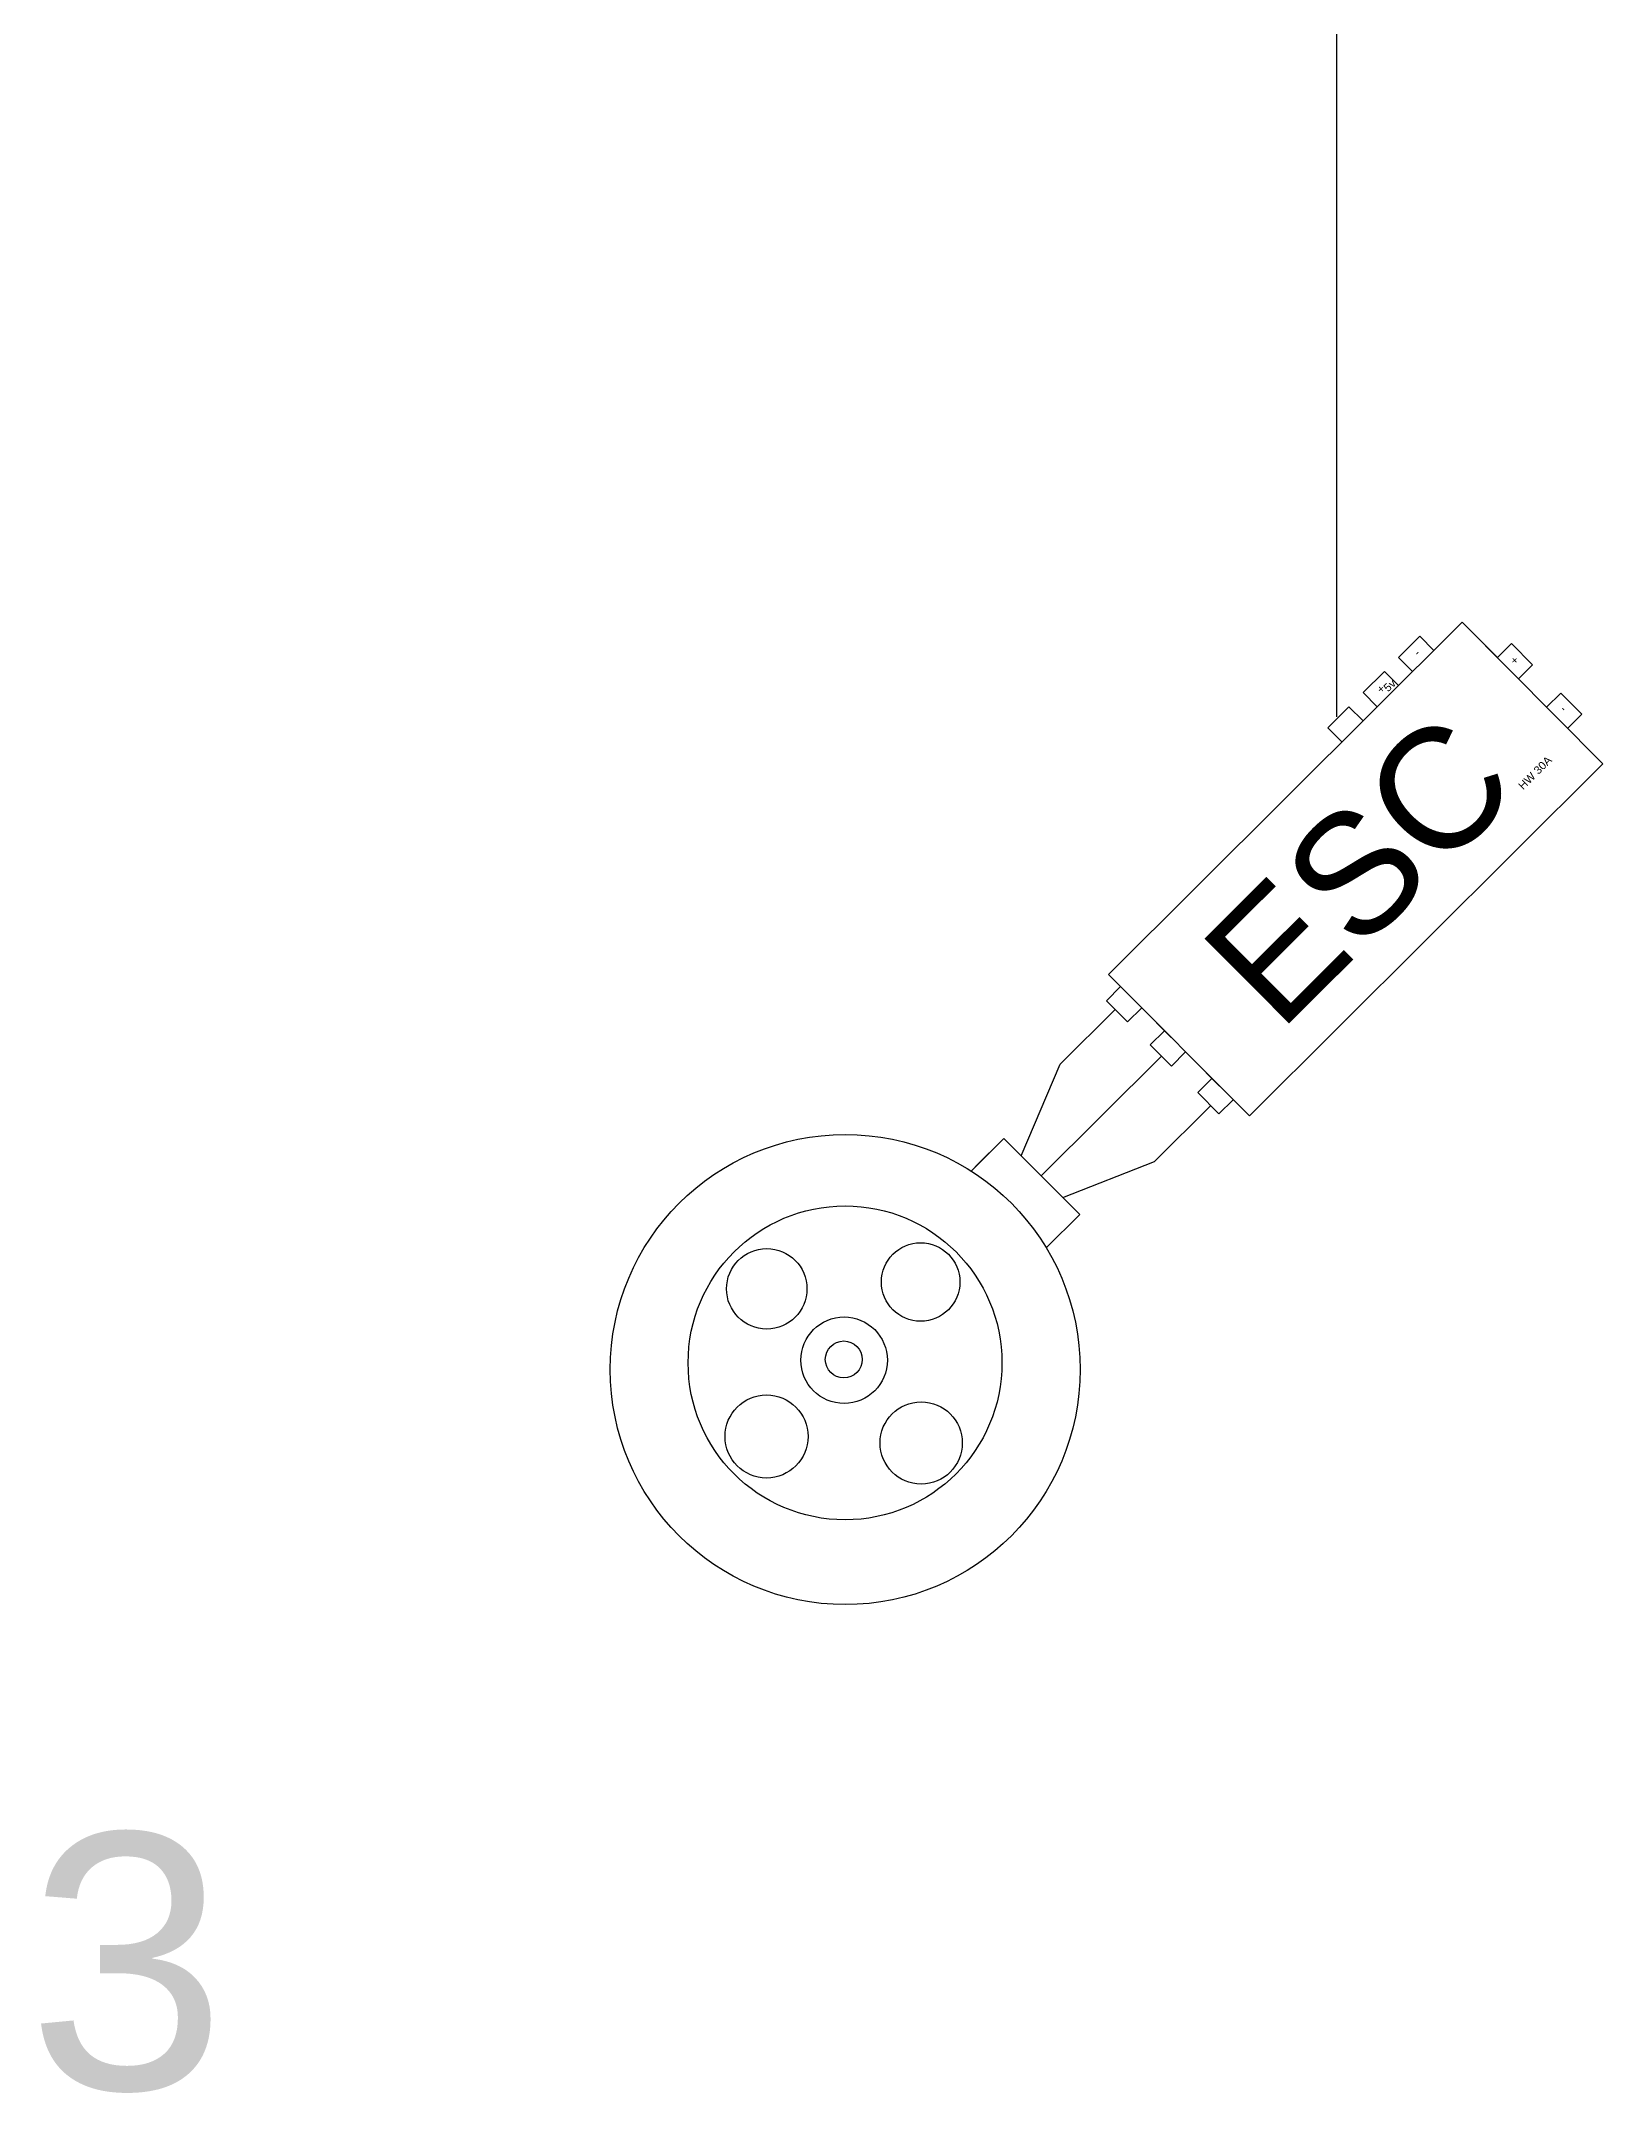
# Model space of a CAD drawing. Header units: millimetres. Extents: x 390 to 971, y 268 to 819.
# Drawn here: x 395 to 590.3, y 267.6 to 524.1 of the extents above; entities that cross this region are included whole.
import ezdxf

# ---------------------------------------------------------------- set-up
doc = ezdxf.new("R2010")
doc.units = ezdxf.units.MM
doc.styles.get("Standard").update_dxf_attribs({"font": 'arial.ttf'})

msp = doc.modelspace()

# ---------------------------------------------------------------- linework, layer by layer
for p, q in [((557.04, 439.57), (557.04, 559.43)), ((572.68, 451.41), (528.46, 407.38)), ((572.68, 451.41), (569.15, 447.89)), ((590.3, 433.72), (572.68, 451.41)), ((572.68, 451.41), (577.09, 446.99)), ((567.39, 449.66), (564.73, 447.02)), ((569.15, 447.89), (567.39, 449.66)), ((564.73, 447.02), (566.49, 445.25)), ((577.09, 446.99), (578.86, 448.75)), ((578.86, 448.75), (581.5, 446.1)), ((562.96, 445.25), (560.31, 442.61)), ((564.73, 443.49), (562.96, 445.25)), ((566.49, 445.25), (564.73, 443.49)), ((581.5, 446.1), (579.73, 444.34)), ((579.73, 444.34), (583.25, 440.8)), ((560.31, 442.61), (562.07, 440.84)), ((583.25, 440.8), (585.02, 442.56)), ((585.02, 442.56), (587.66, 439.91)), ((558.54, 440.85), (555.89, 438.21)), ((560.3, 439.08), (558.54, 440.85)), ((562.07, 440.84), (560.3, 439.08)), ((587.66, 439.91), (585.89, 438.15)), ((555.89, 438.21), (557.65, 436.44)), ((546.08, 389.69), (590.3, 433.72)), ((529.97, 405.86), (528.2, 404.1)), ((528.46, 407.38), (546.08, 389.69)), ((528.46, 407.38), (529.97, 405.86)), ((522.42, 396.18), (529.29, 403.01)), ((528.2, 404.1), (530.85, 401.45)), ((530.85, 401.45), (532.62, 403.21)), ((532.62, 403.21), (536.32, 399.49)), ((535.47, 400.35), (533.7, 398.59)), ((533.7, 398.59), (536.34, 395.93)), ((536.34, 395.93), (538.11, 397.7)), ((517.55, 384.71), (522.42, 396.18)), ((520.06, 382.19), (535.11, 397.17)), ((535.11, 397.17), (520.06, 382.19)), ((538.96, 396.84), (542.36, 393.43)), ((541.4, 394.39), (539.63, 392.62)), ((539.63, 392.62), (542.28, 389.97)), ((534.22, 384.01), (541.25, 391.01)), ((542.28, 389.97), (544.04, 391.73)), ((515.39, 386.88), (511.3, 382.81)), ((511.82, 383.33), (515.39, 386.88)), ((515.39, 386.88), (524.87, 377.36)), ((524.87, 377.36), (515.39, 386.88)), ((515.39, 386.88), (517.55, 384.71)), ((517.55, 384.71), (520.06, 382.19)), ((520.06, 382.19), (522.74, 379.5)), ((522.74, 379.5), (534.22, 384.01)), ((524.87, 377.36), (520.69, 373.2)), ((520.69, 373.2), (524.87, 377.36))]:
    msp.add_line(p, q)
for centre, radius in [((495.55, 358), 29.38), ((495.53, 358.83), 19.62), ((485.74, 368.09), 5.03), ((504.98, 368.94), 4.91), ((495.41, 359.16), 5.41), ((495.37, 359.26), 2.31), ((485.71, 349.63), 5.19), ((505.05, 348.82), 5.14)]:
    msp.add_circle(centre, radius)

# ---------------------------------------------------------------- texts
at = {"attachment_point": 1}
for s, width, gutter_width, insert, char_height, rotation in [(' -', 1, 12.5, (566.22, 447.58), 1, 42.3126), ('+', 1, 12.5, (579.35, 447.3), 1, 312.3126), ('5v', 1, 12.5, (562.74, 443.38), 1, 42.3126), ('+', 1, 12.5, (561.89, 443.18), 1, 42.3126), ('ESC{\\H0.06677x;HW 30A}', 62.404, 31.2, (539.26, 410.66), 14.977, 44.8775), ('-', 1, 12.5, (585.63, 441.14), 1, 312.3126)]:
    msp.add_mtext_dynamic_manual_height_columns(s, width=width, gutter_width=gutter_width, heights=[0], dxfattribs=dict(at, insert=insert, char_height=char_height, rotation=rotation))
at = {"insert": (393.3, 300.03), "char_height": 32, "attachment_point": 1}
msp.add_mtext_dynamic_manual_height_columns('3', width=60.6768, gutter_width=12.5, heights=[0], dxfattribs=at)

doc.saveas('drawing.dxf')
